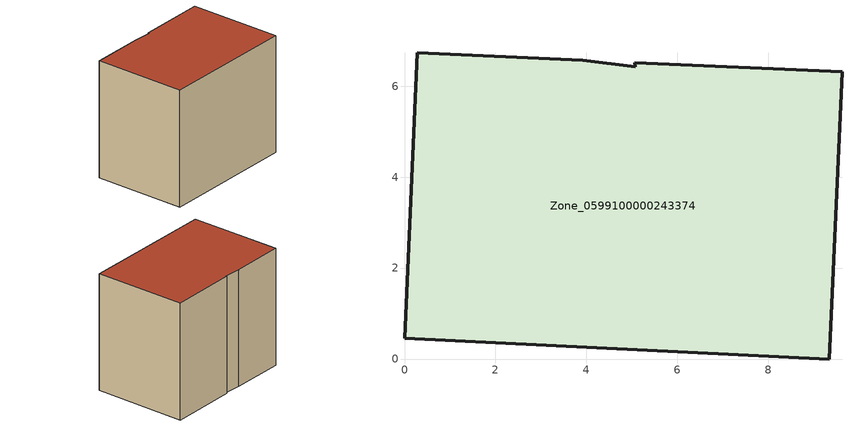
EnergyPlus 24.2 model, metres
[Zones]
Zone_0599100000243374
 floor ground (C_G): 0.28,6.73 3.92,6.57 5.08,6.43 5.07,6.52 9.62,6.32 9.34,0 0,0.46 z1.24
 wall outside (C_F): 9.34,0 9.62,6.32 5.07,6.52 5.08,6.43 3.92,6.57 0.28,6.73 0,0.46 9.34,0 z1.24:9.24
 roof outside (C_R): 3.92,6.57 0.28,6.73 0,0.46 9.34,0 9.62,6.32 5.07,6.52 5.08,6.43 z9.24
[BUILDING]
Pand.0599100000243374: North Axis=0; Terrain=City; Loads Convergence Tolerance Value=0.04; Temperature Convergence Tolerance Value=0.4; Solar Distribution=FullExterior; Maximum Number of Warmup Days=25; Minimum Number of Warmup Days=1
[Site:Location]
Rotterdam.The.Hague.AP_ZH_NLD Design_Conditions: Latitude=51.96; Longitude=4.45; Time Zone=1; Elevation=-4.5
[SITE:GROUNDTEMPERATURE:BUILDINGSURFACE]
18, 18, 18, 18, 18, 18, 18, 18, 18, 18, 18, 18
[MATERIAL] Thermal Absorptance=0.9; Solar Absorptance=0.7; Visible Absorptance=0.7
Name | Roughness | Thickness | Conductivity | Density | Specific Heat
G.TC.1965-1974 | MediumSmooth | 0.15 | 0.882353 | 540 | 1210
F.TC.1965-1974 | Rough | 0.3 | 0.697674 | 1920 | 840
R.TC.1965-1974 | MediumRough | 0.2 | 0.232558 | 1500 | 1000
[CONSTRUCTION]
C_G: G.TC.1965-1974
C_F: F.TC.1965-1974
C_R: R.TC.1965-1974
[ZONE]
Zone_0599100000243374: Type=1; Multiplier=1; Ceiling Height=Autocalculate; Volume=Autocalculate; Floor Area=autocalculate; Part of Total Floor Area=Yes
[ZONEINFILTRATION:DESIGNFLOWRATE]
Infil_Zone_0599100000243374: Zone or ZoneList or Space or SpaceList=Zone_0599100000243374; Schedule=AlwaysOn; Design Flow Rate Calculation Method=Flow/Area; Flow Rate per Floor Area=0.003; Constant Term Coefficient=1; Temperature Term Coefficient=0; Velocity Term Coefficient=0; Velocity Squared Term Coefficient=0
[HVACTEMPLATE:ZONE:IDEALLOADSAIRSYSTEM]
Zone_0599100000243374: Maximum Heating Supply Air Temperature=50; Minimum Cooling Supply Air Temperature=13; Maximum Heating Supply Air Humidity Ratio=0.0156; Minimum Cooling Supply Air Humidity Ratio=0.0077; Heating Limit=NoLimit; Cooling Limit=NoLimit; Dehumidification Control Type=ConstantSensibleHeatRatio; Cooling Sensible Heat Ratio=0.7; Dehumidification Setpoint=60; Humidification Control Type=None; Humidification Setpoint=30; Outdoor Air Method=None; Outdoor Air Flow Rate per Person=0.00944; Outdoor Air Flow Rate per Zone Floor Area=0; Outdoor Air Flow Rate per Zone=0; Demand Controlled Ventilation Type=None; Outdoor Air Economizer Type=NoEconomizer; Heat Recovery Type=None; Sensible Heat Recovery Effectiveness=0.7; Latent Heat Recovery Effectiveness=0.65
[ZONECONTROL:THERMOSTAT]
ThermostatControl_Zone_0599100000243374: Zone or ZoneList=Zone_0599100000243374; Control Type Schedule=DualSetpointControlType; Control 1=Thermostat_Zone_0599100000243374; Temperature Difference Between Cutout And Setpoint=0
[THERMOSTATSETPOINT:DUALSETPOINT]
Thermostat_Zone_0599100000243374: Heating Setpoint Temperature Schedule=HeatingSetpoint_Zone_0599100000243374; Cooling Setpoint Temperature Schedule=CoolingSetpoint_Zone_0599100000243374
[SCHEDULE:COMPACT]
HeatingSetpoint_Zone_0599100000243374: Through: 12/31, For: AllDays, Until: 24:00, 21
CoolingSetpoint_Zone_0599100000243374: Through: 12/31, For: AllDays, Until: 24:00, 24
DualSetpointControlType: Through: 12/31, For: AllDays, Until: 24:00, 4
AlwaysOn: Through: 12/31, For: AllDays, Until: 24:00, 1
